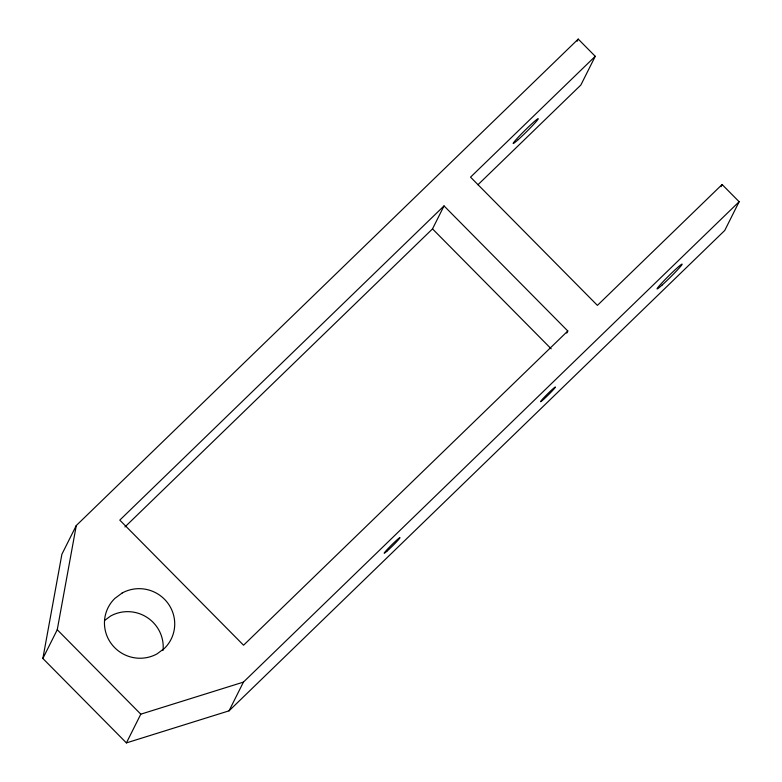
<?xml version="1.0" encoding="UTF-8"?>
<svg xmlns="http://www.w3.org/2000/svg" width="782" height="782" viewBox="0 0 782 782"><rect width="100%" height="100%" fill="white"/><g stroke="black" fill="none" stroke-linecap="round" stroke-linejoin="round"><path stroke-width="1.17" d="M595.249 56.304L470.539 177.152L597.409 305.381L722.118 184.523L739.137 201.727L724.748 230.455L229.038 710.838L126.41 742.9L42.863 658.464L61.895 554.252L76.284 525.524L578.23 39.1L595.249 56.304L580.86 85.023L477.958 184.748M42.863 658.464L57.252 629.735L76.284 525.524M126.41 742.9L140.799 714.171L243.427 682.109L739.137 201.727M124.934 526.96L432.514 228.891L444.029 205.91L567.8 331.001L566.755 333.093M229.038 710.838L243.427 682.109M577.165 41.231L578.23 39.1M721.053 186.654L722.118 184.523M444.029 205.91L119.793 520.118L243.564 645.218L567.8 331.001M104.866 620.273L110.624 616.011A35.258 34.672 26.6 0 1 147.231 617.526A35.258 34.672 26.6 0 1 163.037 650.438M432.514 228.891L551.173 348.811M57.252 629.735L140.799 714.171M122.129 593.03L114.837 598.435A35.258 34.672 26.6 0 0 111.631 644.153A35.258 34.672 26.6 0 0 157.045 653.879L164.347 648.473A35.258 34.672 26.6 0 0 167.544 602.756A35.258 34.672 26.6 0 0 122.129 593.03M518.222 139.616A17.634 1.046 -44.7 0 0 538.172 119.001A17.634 1.046 -44.7 0 0 520.714 134.641A17.634 1.046 -44.7 0 0 518.222 139.616M543.568 399.397A10.449 0.616 -44.7 0 0 555.396 387.178A10.449 0.616 -44.7 0 0 545.044 396.454A10.449 0.616 -44.7 0 0 543.568 399.397M387.422 550.763A11.065 0.655 -44.7 0 0 399.944 537.821A11.065 0.655 -44.7 0 0 388.986 547.635A11.065 0.655 -44.7 0 0 387.422 550.763M662.11 285.049A17.634 1.046 -44.7 0 0 682.06 264.433A17.634 1.046 -44.7 0 0 664.602 280.073A17.634 1.046 -44.7 0 0 662.11 285.049"/></g></svg>
